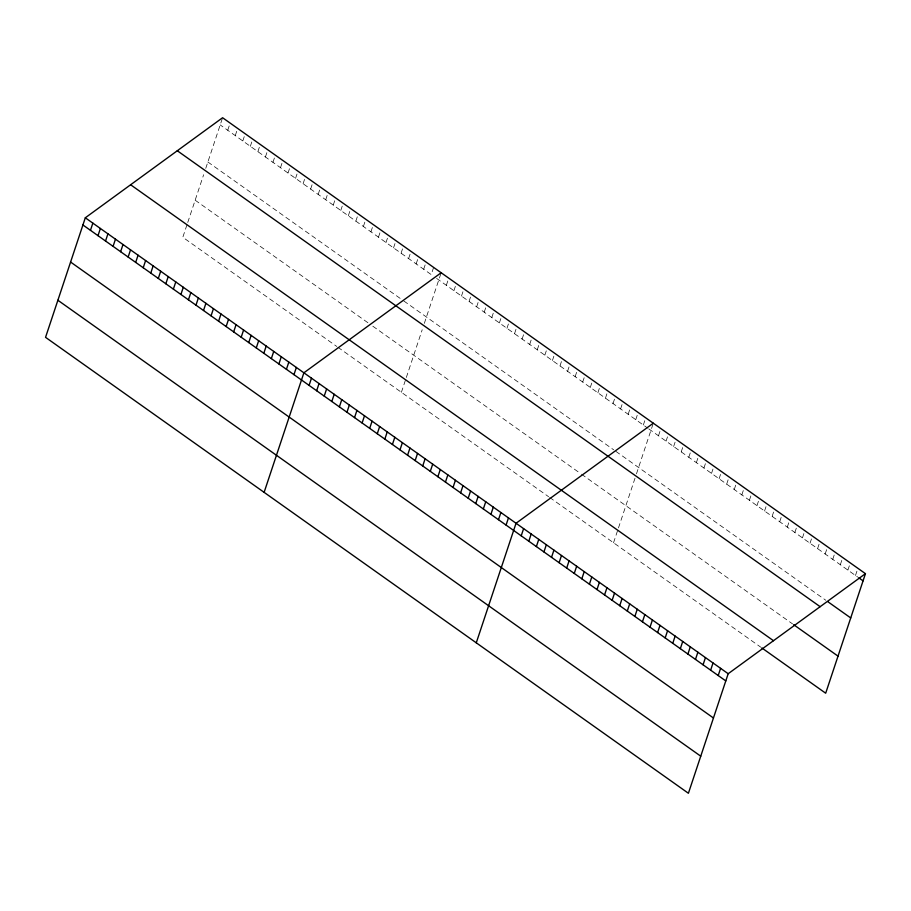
<?xml version="1.0" encoding="UTF-8"?>
<svg xmlns="http://www.w3.org/2000/svg" width="911" height="911" viewBox="0 0 911 911"><rect width="100%" height="100%" fill="white"/><g stroke="black" fill="none" stroke-linecap="round" stroke-linejoin="round"><path stroke-width="0.68" stroke-dasharray="4.55 3.42" d="M186.926 224.915L182.815 237.281L336.785 346.476M187.757 222.443L203.631 174.73M205.749 168.364L222.591 117.735M227.739 130.262L230.13 123.076M235.266 135.614L237.657 128.417M242.804 140.954L245.196 133.769M250.343 146.295L252.734 139.11M257.881 151.647L260.273 144.462M265.42 156.988L267.811 149.803M272.958 162.34L275.35 155.143M280.497 167.681L282.888 160.495M288.024 173.033L290.415 165.836M295.563 178.374L297.954 171.188M303.101 183.715L305.492 176.529M310.64 189.067L313.031 181.881M318.178 194.407L320.57 187.222M325.717 199.76L328.108 192.563M333.255 205.1L335.647 197.915M340.794 210.452L343.185 203.255M348.321 215.793L350.712 208.608M355.859 221.134L358.251 213.948M363.398 226.486L365.789 219.3M370.936 231.827L373.328 224.641M378.475 237.179L380.866 229.982M386.013 242.52L388.405 235.334M393.552 247.86L395.943 240.675M401.079 253.212L403.471 246.027M408.618 258.553L411.009 251.368M416.156 263.905L418.548 256.708M423.695 269.246L426.086 262.061M433.625 267.401L431.233 274.598L220.2 124.921M401.398 392.299L405.509 379.933M406.329 377.461L422.203 329.748M424.321 323.382L441.163 272.753M446.344 285.314L448.736 278.128M453.917 290.689L456.309 283.503M461.501 296.064L463.893 288.867M469.074 301.439L471.465 294.242M476.658 306.802L479.049 299.617M484.231 312.177L486.622 304.991M491.803 317.552L494.195 310.366M499.387 322.927L501.779 315.741M506.96 328.302L509.351 321.116M514.533 333.677L516.924 326.491M522.117 339.051L524.508 331.866M529.69 344.426L532.081 337.229M537.262 349.801L539.654 342.604M544.846 355.165L547.238 347.979M552.419 360.54L554.81 353.354M559.992 365.915L562.383 358.729M567.576 371.289L569.967 364.104M575.148 376.664L577.54 369.479M582.721 382.039L585.113 374.854M590.305 387.414L592.697 380.217M597.878 392.789L600.269 385.592M605.451 398.164L607.842 390.967M613.035 403.527L615.426 396.342M620.607 408.902L622.999 401.717M628.18 414.277L630.571 407.092M635.764 419.652L638.155 412.467M643.337 425.027L645.728 417.842M613.536 542.762L617.647 530.396M618.467 527.924L636.037 475.121M636.459 473.845L652.902 424.412M658.494 435.777L660.885 428.58M666.066 441.152L668.458 433.955M673.639 446.515L676.03 439.33M681.223 451.89L683.614 444.705M688.796 457.265L691.187 450.08M696.368 462.64L698.76 455.454M703.952 468.015L706.344 460.829M711.525 473.39L713.917 466.204M719.098 478.765L721.489 471.579M726.682 484.14L729.073 476.943M734.255 489.514L736.646 482.318M741.839 494.878L744.23 487.692M749.411 500.253L751.803 493.067M756.984 505.628L759.375 498.442M764.568 511.003L766.96 503.817M772.141 516.378L774.532 509.192M779.714 521.752L782.105 514.567M787.298 527.127L789.689 519.942M794.87 532.502L797.262 525.305M802.443 537.877L804.834 530.68M810.027 543.241L812.418 536.055M817.6 548.616L819.991 541.43M825.172 553.99L827.564 546.805M832.756 559.365L835.148 552.18M840.329 564.74L842.721 557.555M847.902 570.115L850.293 562.93M855.486 575.49L857.877 568.305M436.62 278.413L647.664 428.102M648.746 428.865L857.65 577.027M207.867 161.999L401.671 299.457M403.824 300.983L613.684 449.818M615.847 451.355L825.833 600.281M195.159 200.204L368.5 323.143M372.815 326.195L580.409 473.435M581.491 474.21L792.559 623.898M337.867 347.239L548.593 496.7M549.675 497.463L760.742 647.163"/><path stroke-width="1.37" d="M85.315 217.786L45.55 337.332L688.409 793.265L728.185 673.719L865.45 573.668L222.591 117.735L85.315 217.786L728.185 673.719M90.462 230.312L92.854 223.127M98.001 235.664L100.392 228.467M105.539 241.005L107.931 233.82M113.078 246.346L115.469 239.16M120.616 251.698L123.008 244.512M128.144 257.039L130.535 249.853M135.682 262.391L138.073 255.194M143.221 267.732L145.612 260.546M150.759 273.084L153.15 265.887M158.298 278.424L160.689 271.239M165.836 283.765L168.228 276.58M173.375 289.117L175.766 281.932M180.913 294.458L183.305 287.272M188.44 299.81L190.832 292.613M195.979 305.151L198.37 297.965M203.517 310.492L205.909 303.306M211.056 315.844L213.447 308.658M218.594 321.184L220.986 313.999M226.133 326.537L228.524 319.351M233.671 331.877L236.063 324.692M241.199 337.229L243.59 330.033M248.737 342.57L251.129 335.385M256.276 347.911L258.667 340.725M263.814 353.263L266.206 346.078M271.353 358.604L273.744 351.418M278.891 363.956L281.283 356.759M286.43 369.297L288.821 362.111M293.968 374.649L296.36 367.452M264.122 492.35L303.887 372.804L441.163 272.753M309.08 385.364L311.471 378.179M316.652 390.739L319.044 383.554M324.225 396.114L326.616 388.917M331.809 401.489L334.2 394.292M339.382 406.853L341.773 399.667M346.954 412.227L349.346 405.042M354.538 417.602L356.93 410.417M362.111 422.977L364.502 415.792M369.684 428.352L372.075 421.167M377.268 433.727L379.659 426.542M384.841 439.102L387.232 431.905M392.425 444.477L394.816 437.28M399.997 449.84L402.389 442.655M407.57 455.215L409.961 448.03M415.154 460.59L417.545 453.405M422.727 465.965L425.118 458.78M430.299 471.34L432.691 464.154M437.884 476.715L440.275 469.529M445.456 482.09L447.848 474.904M453.029 487.465L455.42 480.268M460.613 492.84L463.004 485.643M468.186 498.203L470.577 491.018M475.758 503.578L478.15 496.393M483.342 508.953L485.734 501.767M490.915 514.328L493.306 507.142M498.488 519.703L500.879 512.517M506.072 525.078L508.463 517.892M476.271 642.813L516.036 523.267L653.301 423.216M521.217 535.827L523.609 528.631M528.801 541.202L531.193 534.005M536.374 546.566L538.765 539.38M543.947 551.941L546.338 544.755M551.531 557.316L553.922 550.13M559.103 562.691L561.495 555.505M566.676 568.065L569.068 560.88M574.26 573.44L576.652 566.255M581.833 578.815L584.224 571.63M589.406 584.19L591.797 576.993M596.99 589.565L599.381 582.368M604.562 594.929L606.954 587.743M612.135 600.303L614.526 593.118M619.719 605.678L622.111 598.493M627.292 611.053L629.683 603.868M634.865 616.428L637.256 609.243M642.449 621.803L644.84 614.618M650.021 627.178L652.413 619.992M657.605 632.553L659.997 625.356M665.178 637.928L667.569 630.731M672.751 643.291L675.142 636.106M680.335 648.666L682.726 641.481M687.907 654.041L690.299 646.856M695.48 659.416L697.872 652.23M703.064 664.791L705.456 657.605M710.637 670.166L713.028 662.98M718.21 675.541L720.601 668.344M865.45 573.668L825.685 693.214L761.824 647.926M858.731 577.79L863.059 580.865M827.997 601.818L850.726 617.943M177.292 150.748L820.151 606.692M793.64 624.673L838.018 656.136M130.615 184.762L773.485 640.706M82.924 224.971L725.794 680.916M70.591 262.049L713.45 717.993M57.883 300.254L700.741 756.187"/></g></svg>
